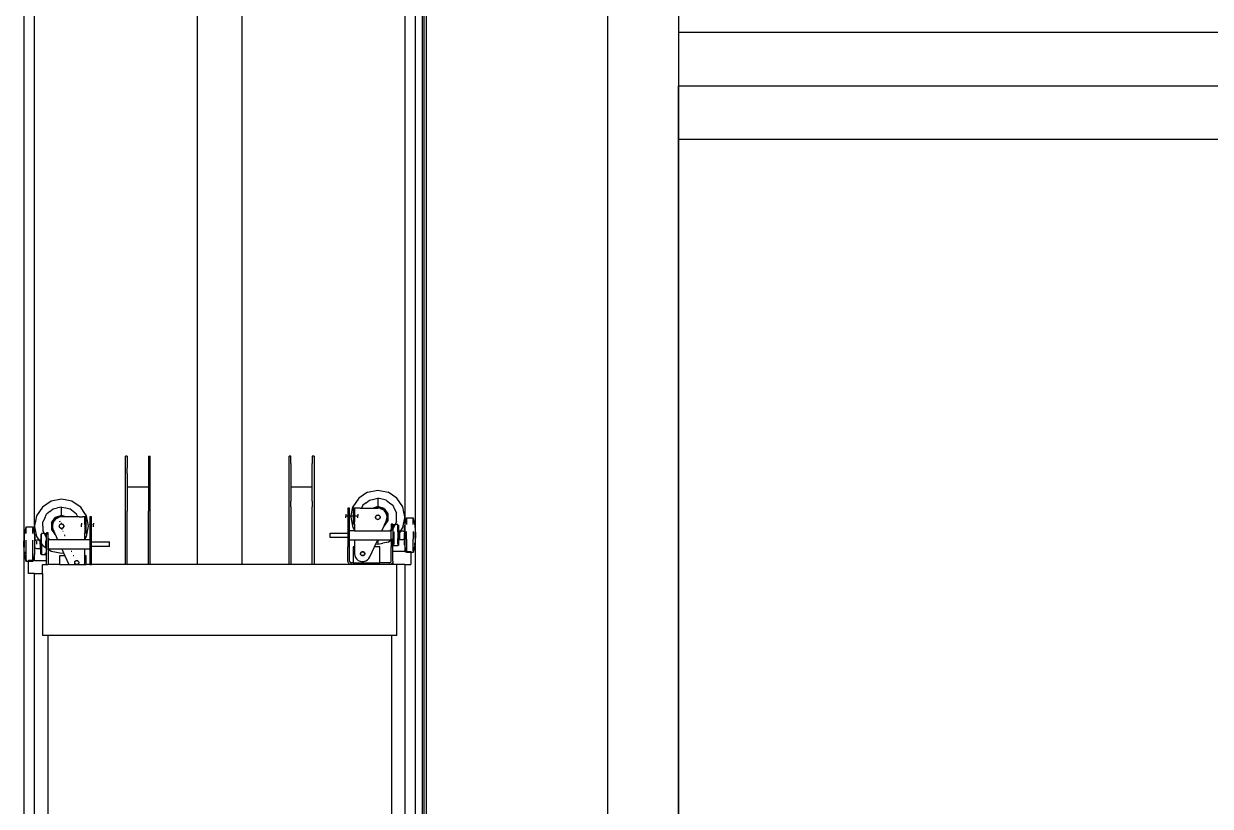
# Model space of a CAD drawing. Header units: millimetres. Extents: x 90964 to 877642, y 656808 to 1438307.
# Drawn here: x 826780 to 830127, y 1181845 to 1184052 of the extents above; entities that cross this region are included whole.
import ezdxf

# ---------------------------------------------------------------- set-up
doc = ezdxf.new("R2010")
doc.units = ezdxf.units.MM
doc.header["$LTSCALE"] = 300
doc.layers.add('ProfileEdges', color=7, linetype='Continuous')
doc.layers.add('SectionCutEdges', color=7, linetype='Continuous')

msp = doc.modelspace()

# ---------------------------------------------------------------- linework, layer by layer
at = {"color": 251}
for p, q in [((826780.6, 1182592.4), (826780.6, 1189051)), ((827884.6, 1182617.6), (827884.6, 1189051)), ((826810.6, 1182636.3), (826810.6, 1188726.5)), ((827269.2, 1188726.5), (827269.2, 1182526.5)), ((827396.2, 1182526.5), (827396.2, 1188726.5)), ((827854.6, 1188726.5), (827854.6, 1182661.5)), ((827905, 1181026.5), (827905, 1188726.5)), ((827909.3, 1181026.5), (827909.3, 1188726.5)), ((827916.3, 1181026.5), (827916.3, 1188726.5)), ((827066.7, 1182526.5), (827066.7, 1182832.1)), ((827071.7, 1182832.1), (827066.7, 1182832.1)), ((827071.7, 1182832.1), (827071.7, 1182811.7)), ((827131.7, 1182832.1), (827136.7, 1182832.1)), ((827131.7, 1182832.1), (827131.7, 1182811.7)), ((827136.7, 1182526.5), (827136.7, 1182832.1)), ((827528.7, 1182526.5), (827528.7, 1182832.1)), ((827533.7, 1182832.1), (827528.7, 1182832.1)), ((827533.7, 1182811.7), (827533.7, 1182832.1)), ((827598.7, 1182832.1), (827593.7, 1182832.1)), ((827593.7, 1182832.1), (827593.7, 1182811.7)), ((827598.7, 1182832.1), (827598.7, 1182526.5)), ((827071.7, 1182811.7), (827071.7, 1182799.4)), ((827071.7, 1182783.3), (827071.7, 1182799.4)), ((827131.7, 1182811.7), (827131.7, 1182799.4)), ((827131.7, 1182799.4), (827131.7, 1182783.3)), ((827533.7, 1182811.7), (827533.7, 1182799.4)), ((827533.7, 1182799.4), (827533.7, 1182783.3)), ((827593.7, 1182799.4), (827593.7, 1182811.7)), ((827593.7, 1182783.3), (827593.7, 1182799.4)), ((827071.7, 1182783.3), (827071.7, 1182764.6)), ((827071.7, 1182764.6), (827071.7, 1182744.5)), ((827131.7, 1182783.3), (827131.7, 1182764.6)), ((827131.7, 1182764.6), (827131.7, 1182744.5)), ((827533.7, 1182783.3), (827533.7, 1182764.6)), ((827533.7, 1182764.6), (827533.7, 1182744.5)), ((827593.7, 1182764.6), (827593.7, 1182783.3)), ((827593.7, 1182744.5), (827593.7, 1182764.6)), ((827131.7, 1182744.5), (827071.7, 1182744.5)), ((827071.7, 1182744.5), (827071.7, 1182724.4)), ((827131.7, 1182744.5), (827131.7, 1182724.4)), ((827533.7, 1182744.5), (827533.7, 1182724.4)), ((827593.7, 1182744.5), (827533.7, 1182744.5)), ((827593.7, 1182724.4), (827593.7, 1182744.5)), ((827749.6, 1182730.3), (827737.2, 1182722)), ((827749.6, 1182730.3), (827778.8, 1182736.1)), ((827778.8, 1182736.1), (827807.9, 1182730.3)), ((827820.3, 1182722), (827807.9, 1182730.3)), ((826845, 1182696.8), (826832.7, 1182688.6)), ((826857.4, 1182705.1), (826845, 1182696.8)), ((826886.5, 1182710.9), (826857.4, 1182705.1)), ((826901.1, 1182708), (826886.5, 1182710.9)), ((826915.7, 1182705.1), (826901.1, 1182708)), ((826928.1, 1182696.8), (826915.7, 1182705.1)), ((826940.4, 1182688.6), (826928.1, 1182696.8)), ((827071.7, 1182724.4), (827071.7, 1182705.7)), ((827071.7, 1182705.7), (827071.7, 1182689.7)), ((827131.7, 1182724.4), (827131.7, 1182705.7)), ((827131.7, 1182705.7), (827131.7, 1182689.7)), ((827533.7, 1182724.4), (827533.7, 1182705.7)), ((827533.7, 1182689.7), (827533.7, 1182705.7)), ((827593.7, 1182705.7), (827593.7, 1182724.4)), ((827593.7, 1182705.7), (827593.7, 1182689.7)), ((827716.6, 1182701.4), (827708.4, 1182689)), ((827724.9, 1182713.7), (827716.6, 1182701.4)), ((827737.2, 1182722), (827724.9, 1182713.7)), ((827746, 1182701), (827736.6, 1182693.5)), ((827746, 1182701), (827755.3, 1182708.5)), ((827755.3, 1182708.5), (827767.1, 1182711.2)), ((827767.1, 1182711.2), (827778.8, 1182713.8)), ((827790.5, 1182711.2), (827778.8, 1182713.8)), ((827778.8, 1182713.8), (827778.8, 1182690)), ((827802.2, 1182708.5), (827790.5, 1182711.2)), ((827802.2, 1182708.5), (827811.6, 1182701)), ((827811.6, 1182701), (827821, 1182693.5)), ((827832.7, 1182713.7), (827820.3, 1182722)), ((827840.9, 1182701.4), (827832.7, 1182713.7)), ((827849.2, 1182689), (827840.9, 1182701.4)), ((826816.1, 1182663.9), (826813.2, 1182649.3)), ((826824.4, 1182676.2), (826816.1, 1182663.9)), ((826832.7, 1182688.6), (826824.4, 1182676.2)), ((826839.1, 1182657.5), (826844.3, 1182668.4)), ((826853.7, 1182675.8), (826844.3, 1182668.4)), ((826853.7, 1182675.8), (826863.1, 1182683.3)), ((826863.1, 1182683.3), (826874.8, 1182686)), ((826886.5, 1182664.9), (826868.8, 1182659.1)), ((826869.7, 1182657.9), (826886.5, 1182663.4)), ((826886.5, 1182662.2), (826870.4, 1182657)), ((826886.5, 1182688.7), (826874.8, 1182686)), ((826886.5, 1182688.7), (826898.3, 1182686)), ((826886.5, 1182664.9), (826886.5, 1182688.7)), ((826886.5, 1182663.4), (826886.5, 1182664.9)), ((826899.3, 1182660.7), (826886.5, 1182664.9)), ((826886.5, 1182662.2), (826886.5, 1182663.4)), ((826894.7, 1182660.7), (826886.5, 1182663.4)), ((826891.2, 1182660.7), (826886.5, 1182662.2)), ((826886.5, 1182660.7), (826886.5, 1182662.2)), ((826898.3, 1182686), (826910, 1182683.3)), ((826919.4, 1182675.8), (826910, 1182683.3)), ((826928.7, 1182668.4), (826919.4, 1182675.8)), ((826932.4, 1182660.7), (826928.7, 1182668.4)), ((826948.7, 1182676.2), (826940.4, 1182688.6)), ((826956.9, 1182663.9), (826948.7, 1182676.2)), ((826961.6, 1182640.7), (826956.9, 1182663.9)), ((827071.7, 1182689.7), (827071.7, 1182677.3)), ((827071.7, 1182526.5), (827071.7, 1182677.3)), ((827131.7, 1182689.7), (827131.7, 1182677.3)), ((827131.7, 1182526.5), (827131.7, 1182677.3)), ((827533.7, 1182689.7), (827533.7, 1182677.3)), ((827533.7, 1182677.3), (827533.7, 1182526.5)), ((827593.7, 1182677.3), (827593.7, 1182689.7)), ((827593.7, 1182526.5), (827593.7, 1182677.3)), ((827688.3, 1182668.3), (827688.3, 1182664.6)), ((827688.3, 1182664.6), (827688.3, 1182663.3)), ((827694.4, 1182663.3), (827688.3, 1182663.3)), ((827688.3, 1182658.3), (827688.3, 1182663.3)), ((827694.4, 1182685.9), (827694.4, 1182664.6)), ((827699.2, 1182685.9), (827694.4, 1182685.9)), ((827694.4, 1182663.3), (827694.4, 1182664.6)), ((827699.2, 1182663.3), (827694.4, 1182663.3)), ((827694.4, 1182663.3), (827694.4, 1182615.4)), ((827699.2, 1182664.6), (827699.2, 1182685.9)), ((827699.2, 1182664.6), (827699.2, 1182663.3)), ((827699.2, 1182621.8), (827699.2, 1182663.3)), ((827703.2, 1182663.3), (827699.2, 1182663.3)), ((827703.2, 1182663.3), (827702.6, 1182659.9)), ((827709.3, 1182663.3), (827703.2, 1182663.3)), ((827703.5, 1182664.6), (827708.4, 1182689)), ((827713.3, 1182685.9), (827709.3, 1182685.9)), ((827709.3, 1182685.9), (827709.3, 1182664.6)), ((827709.3, 1182664.6), (827709.3, 1182663.3)), ((827709.3, 1182663.3), (827709.3, 1182645.8)), ((827713.3, 1182663.3), (827709.3, 1182663.3)), ((827728.9, 1182685.9), (827713.3, 1182685.9)), ((827713.3, 1182685.9), (827713.3, 1182664.6)), ((827713.3, 1182664.6), (827713.3, 1182663.3)), ((827713.3, 1182663.3), (827713.3, 1182646.2)), ((827722.7, 1182663.3), (827713.3, 1182663.3)), ((827722.7, 1182668.3), (827722.7, 1182664.6)), ((827722.7, 1182663.3), (827722.7, 1182664.6)), ((827722.7, 1182658.3), (827722.7, 1182663.3)), ((827728.9, 1182685.9), (827732.9, 1182685.9)), ((827736.6, 1182693.5), (827732.9, 1182685.9)), ((827732.9, 1182685.9), (827766, 1182685.9)), ((827778.8, 1182690), (827766, 1182685.9)), ((827766, 1182685.9), (827770.6, 1182685.9)), ((827778.8, 1182688.5), (827770.6, 1182685.9)), ((827770.6, 1182685.9), (827774.1, 1182685.9)), ((827772.4, 1182659.9), (827772.6, 1182661.5)), ((827772.6, 1182661.5), (827773.3, 1182663)), ((827778.8, 1182666.2), (827773.3, 1182663)), ((827773.3, 1182663), (827774.3, 1182664.3)), ((827773.3, 1182656.7), (827773.3, 1182663)), ((827778.8, 1182687.4), (827774.1, 1182685.9)), ((827774.1, 1182685.9), (827778.8, 1182685.9)), ((827774.3, 1182664.3), (827775.6, 1182665.4)), ((827775.6, 1182665.4), (827777.1, 1182666)), ((827777.1, 1182666), (827778.8, 1182666.2)), ((827778.8, 1182690), (827778.8, 1182688.5)), ((827796.5, 1182684.2), (827778.8, 1182690)), ((827778.8, 1182688.5), (827778.8, 1182687.4)), ((827795.6, 1182683), (827778.8, 1182688.5)), ((827778.8, 1182687.4), (827778.8, 1182685.9)), ((827785.2, 1182685), (827778.8, 1182685.9)), ((827780.4, 1182666), (827778.8, 1182666.2)), ((827784.3, 1182663), (827778.8, 1182666.2)), ((827780.4, 1182666), (827781.9, 1182665.4)), ((827781.9, 1182665.4), (827783.3, 1182664.3)), ((827783.3, 1182664.3), (827784.3, 1182663)), ((827784.3, 1182663), (827784.9, 1182661.5)), ((827784.3, 1182663), (827784.3, 1182656.7)), ((827784.9, 1182661.5), (827785.1, 1182659.9)), ((827785.2, 1182685), (827791.2, 1182682.7)), ((827796.5, 1182678.9), (827791.2, 1182682.7)), ((827795.6, 1182683), (827806, 1182668.7)), ((827796.5, 1182684.2), (827807.4, 1182669.2)), ((827800.6, 1182673.9), (827796.5, 1182678.9)), ((827803.4, 1182668.1), (827800.6, 1182673.9)), ((827804.7, 1182661.7), (827803.4, 1182668.1)), ((827804.4, 1182655.2), (827804.7, 1182661.7)), ((827806, 1182651), (827806, 1182668.7)), ((827807.4, 1182669.2), (827807.4, 1182650.5)), ((827821, 1182693.5), (827826.2, 1182682.7)), ((827826.2, 1182682.7), (827831.4, 1182671.9)), ((827831.4, 1182659.9), (827831.4, 1182671.9)), ((827852.1, 1182674.4), (827849.2, 1182689)), ((827854.6, 1182661.5), (827852.1, 1182674.4)), ((827855, 1182659.9), (827854.6, 1182661.5)), ((826782.2, 1182610.8), (826786.9, 1182632.9)), ((826786.9, 1182632.9), (826805.9, 1182632.9)), ((826786.9, 1182628.1), (826786.9, 1182632.9)), ((826786.9, 1182614.5), (826786.9, 1182628.1)), ((826805.9, 1182632.9), (826810.6, 1182610.8)), ((826805.9, 1182632.9), (826805.9, 1182628.1)), ((826805.9, 1182614.5), (826805.9, 1182628.1)), ((826810.6, 1182636.3), (826810.3, 1182634.7)), ((826810.3, 1182634.7), (826810.6, 1182633.1)), ((826813.2, 1182649.3), (826810.6, 1182636.3)), ((826810.6, 1182633.1), (826810.6, 1182634.7)), ((826810.6, 1182633.1), (826813.2, 1182620.1)), ((826810.6, 1182610.8), (826810.6, 1182633.1)), ((826839.1, 1182657.5), (826833.9, 1182646.7)), ((826833.9, 1182634.7), (826833.9, 1182646.7)), ((826833.9, 1182634.7), (826833.9, 1182622.7)), ((826857.9, 1182644), (826868.8, 1182659.1)), ((826857.9, 1182644), (826857.9, 1182625.4)), ((826869.7, 1182657.9), (826859.3, 1182643.6)), ((826859.3, 1182625.8), (826859.3, 1182643.6)), ((826860.4, 1182643.2), (826870.4, 1182657)), ((826860.4, 1182643.2), (826860.4, 1182626.2)), ((826861.9, 1182642.9), (826860.6, 1182636.6)), ((826860.6, 1182636.6), (826861, 1182630.1)), ((826861, 1182630.1), (826862.9, 1182623.9)), ((826864.7, 1182648.8), (826861.9, 1182642.9)), ((826868.8, 1182653.7), (826864.7, 1182648.8)), ((826874.1, 1182657.5), (826868.8, 1182653.7)), ((826874.1, 1182657.5), (826880.1, 1182659.9)), ((826886.5, 1182660.7), (826880.1, 1182659.9)), ((826880.2, 1182634.7), (826880.4, 1182636.3)), ((826880.4, 1182633.1), (826880.2, 1182634.7)), ((826880.3, 1182647.9), (826883.7, 1182649.3)), ((826880.4, 1182636.3), (826881, 1182637.9)), ((826881, 1182631.5), (826880.4, 1182633.1)), ((826886.5, 1182641.1), (826881, 1182637.9)), ((826881, 1182637.9), (826882.1, 1182639.2)), ((826881, 1182631.5), (826881, 1182637.9)), ((826882.1, 1182630.2), (826881, 1182631.5)), ((826881, 1182631.5), (826886.5, 1182628.4)), ((826882.1, 1182639.2), (826883.4, 1182640.2)), ((826883.4, 1182629.2), (826882.1, 1182630.2)), ((826883.4, 1182640.2), (826884.9, 1182640.8)), ((826884.9, 1182628.6), (826883.4, 1182629.2)), ((826885.9, 1182642.8), (826884.2, 1182641.9)), ((826886.5, 1182641.1), (826884.9, 1182640.8)), ((826886.5, 1182628.4), (826884.9, 1182628.6)), ((826891.2, 1182660.7), (826886.5, 1182660.7)), ((826886.5, 1182641.1), (826888.2, 1182640.8)), ((826892, 1182637.9), (826886.5, 1182641.1)), ((826886.5, 1182628.4), (826892, 1182631.5)), ((826886.5, 1182628.4), (826888.2, 1182628.6)), ((826888.2, 1182640.8), (826889.7, 1182640.2)), ((826889.7, 1182629.2), (826888.2, 1182628.6)), ((826889.7, 1182640.2), (826891, 1182639.2)), ((826891, 1182630.2), (826889.7, 1182629.2)), ((826891, 1182639.2), (826892, 1182637.9)), ((826892, 1182631.5), (826891, 1182630.2)), ((826894.7, 1182660.7), (826891.2, 1182660.7)), ((826892, 1182637.9), (826892.7, 1182636.3)), ((826892, 1182637.9), (826892, 1182631.5)), ((826892.7, 1182633.1), (826892, 1182631.5)), ((826892.7, 1182636.3), (826892.9, 1182634.7)), ((826892.9, 1182634.7), (826892.7, 1182633.1)), ((826899.3, 1182660.7), (826894.7, 1182660.7)), ((826932.4, 1182660.7), (826899.3, 1182660.7)), ((826936.4, 1182660.7), (826932.4, 1182660.7)), ((826936.4, 1182660.7), (826945.5, 1182660.7)), ((826942.6, 1182643.2), (826942.6, 1182640.7)), ((826942.6, 1182640.7), (826942.6, 1182639.5)), ((826942.6, 1182633.2), (826942.6, 1182639.5)), ((826952, 1182660.7), (826945.5, 1182660.7)), ((826956, 1182660.7), (826952, 1182660.7)), ((826952, 1182640.7), (826952, 1182660.7)), ((826952, 1182639.5), (826952, 1182640.7)), ((826952, 1182639.5), (826952, 1182615.7)), ((826956, 1182640.7), (826956, 1182660.7)), ((826956, 1182639.5), (826956, 1182640.7)), ((826956, 1182615.7), (826956, 1182639.5)), ((826956.9, 1182605.5), (826962.8, 1182634.7)), ((826962.8, 1182634.7), (826961.8, 1182639.5)), ((826966.1, 1182660.7), (826966.1, 1182640.7)), ((826970.9, 1182660.7), (826966.1, 1182660.7)), ((826966.1, 1182639.5), (826966.1, 1182640.7)), ((826966.1, 1182639.5), (826966.1, 1182596.6)), ((826970.9, 1182640.7), (826970.9, 1182660.7)), ((826970.9, 1182640.7), (826970.9, 1182639.5)), ((826970.9, 1182590.3), (826970.9, 1182639.5)), ((826977, 1182643.2), (826977, 1182640.7)), ((826977, 1182639.5), (826977, 1182640.7)), ((826977, 1182633.2), (826977, 1182639.5)), ((827702.6, 1182659.9), (827705.5, 1182645.3)), ((827705.5, 1182645.3), (827708.4, 1182630.7)), ((827708.4, 1182630.7), (827713.3, 1182623.3)), ((827709.3, 1182640.8), (827709.3, 1182645.8)), ((827713.3, 1182640.8), (827709.3, 1182640.8)), ((827713.3, 1182640.8), (827713.3, 1182646.2)), ((827713.3, 1182640.8), (827713.3, 1182635.4)), ((827713.3, 1182635.4), (827713.3, 1182623.3)), ((827772.6, 1182658.2), (827772.4, 1182659.9)), ((827773.3, 1182656.7), (827772.6, 1182658.2)), ((827774.3, 1182655.4), (827773.3, 1182656.7)), ((827773.3, 1182656.7), (827778.8, 1182653.5)), ((827775.6, 1182654.4), (827774.3, 1182655.4)), ((827777.1, 1182653.7), (827775.6, 1182654.4)), ((827778.8, 1182653.5), (827777.1, 1182653.7)), ((827778.8, 1182653.5), (827784.3, 1182656.7)), ((827780.4, 1182653.7), (827778.8, 1182653.5)), ((827781.9, 1182654.4), (827780.4, 1182653.7)), ((827783.3, 1182655.4), (827781.9, 1182654.4)), ((827784.3, 1182656.7), (827783.3, 1182655.4)), ((827784.9, 1182658.2), (827784.3, 1182656.7)), ((827785.1, 1182659.9), (827784.9, 1182658.2)), ((827790, 1182621.8), (827796.2, 1182635.4)), ((827796.2, 1182635.4), (827798.7, 1182640.9)), ((827796.2, 1182635.4), (827796.5, 1182635.5)), ((827807.4, 1182650.5), (827796.5, 1182635.5)), ((827806, 1182651), (827798.7, 1182640.9)), ((827798.7, 1182640.9), (827802.4, 1182649.1)), ((827802.4, 1182649.1), (827804.4, 1182655.2)), ((827821.1, 1182640.8), (827816.4, 1182640.8)), ((827816.4, 1182640.8), (827816.4, 1182624.8)), ((827821.1, 1182636.4), (827821.1, 1182640.8)), ((827827.2, 1182639.2), (827821.1, 1182626.5)), ((827821.1, 1182636.4), (827822, 1182638.4)), ((827821.1, 1182626.5), (827821.1, 1182636.4)), ((827822, 1182638.4), (827824, 1182639.2)), ((827824, 1182639.2), (827827.2, 1182639.2)), ((827824, 1182639.2), (827824, 1182633.5)), ((827831.4, 1182647.8), (827827.2, 1182639.2)), ((827835.4, 1182639.2), (827827.2, 1182639.2)), ((827831.4, 1182647.8), (827831.4, 1182659.9)), ((827835.4, 1182637.5), (827835.4, 1182639.2)), ((827835.4, 1182637.5), (827837, 1182637.5)), ((827835.4, 1182618.4), (827835.4, 1182637.5)), ((827837, 1182637.5), (827837, 1182619.7)), ((827843.2, 1182621.8), (827849.2, 1182630.7)), ((827849.2, 1182630.7), (827854.6, 1182658.2)), ((827853.8, 1182635.9), (827854.7, 1182635.9)), ((827853.8, 1182619), (827853.8, 1182635.9)), ((827854.6, 1182658.2), (827855, 1182659.9)), ((827854.6, 1182659.9), (827854.6, 1182658.2)), ((827854.6, 1182658.2), (827854.7, 1182635.9)), ((827854.7, 1182635.9), (827859.4, 1182658.1)), ((827854.7, 1182635.9), (827854.7, 1182582.2)), ((827859.4, 1182658.1), (827878.4, 1182658.1)), ((827859.4, 1182658.1), (827859.4, 1182653.2)), ((827859.4, 1182653.2), (827859.4, 1182639.6)), ((827878.4, 1182658.1), (827883.1, 1182635.9)), ((827878.4, 1182653.2), (827878.4, 1182658.1)), ((827878.4, 1182639.6), (827878.4, 1182653.2)), ((827883.1, 1182635.9), (827884, 1182635.9)), ((827883.1, 1182635.9), (827883.1, 1182630.8)), ((827884, 1182635.9), (827884, 1182617.6)), ((826781.3, 1182610.8), (826782.2, 1182610.8)), ((826781.3, 1182610.8), (826781.3, 1182592.4)), ((826782.2, 1182605.6), (826782.2, 1182610.8)), ((826786.9, 1182573), (826786.9, 1182594.8)), ((826805.9, 1182573), (826805.9, 1182594.8)), ((826810.7, 1182610.8), (826810.6, 1182610.8)), ((826810.7, 1182610.8), (826811.5, 1182610.8)), ((826810.7, 1182557.1), (826810.7, 1182610.8)), ((826811.5, 1182610.8), (826811.5, 1182593.8)), ((826811.5, 1182593.8), (826817.1, 1182596.6)), ((826813.2, 1182620.1), (826816.1, 1182605.5)), ((826816.1, 1182605.5), (826822.1, 1182596.6)), ((826817.1, 1182596.6), (826822.1, 1182596.6)), ((826822.1, 1182596.6), (826825.8, 1182596.6)), ((826824.6, 1182592.9), (826822.1, 1182596.6)), ((826825.8, 1182596.6), (826825.8, 1182594.5)), ((826825.8, 1182594.5), (826825.8, 1182592.9)), ((826825.8, 1182594.5), (826828.3, 1182594.5)), ((826828.3, 1182612.4), (826830, 1182612.4)), ((826828.3, 1182612.4), (826828.3, 1182594.5)), ((826828.3, 1182594.5), (826828.3, 1182587.3)), ((826838.1, 1182614.1), (826830, 1182614.1)), ((826830, 1182614.1), (826830, 1182612.4)), ((826830, 1182584.9), (826830, 1182612.4)), ((826838.1, 1182614.1), (826833.9, 1182622.7)), ((826838.1, 1182614.1), (826841.3, 1182614.1)), ((826844.2, 1182601.4), (826838.1, 1182614.1)), ((826841.3, 1182614.1), (826843.3, 1182613.2)), ((826841.3, 1182614.1), (826841.3, 1182608.3)), ((826843.3, 1182613.2), (826844.2, 1182611.2)), ((826849, 1182615.7), (826844.2, 1182615.7)), ((826844.2, 1182615.7), (826844.2, 1182611.2)), ((826844.2, 1182601.4), (826844.2, 1182611.2)), ((826844.2, 1182573.1), (826844.2, 1182601.4)), ((826848.8, 1182571.2), (826848.8, 1182596.6)), ((826848.8, 1182596.6), (826849, 1182596.6)), ((826849, 1182599.6), (826849, 1182615.7)), ((826849, 1182599.6), (826850.5, 1182599.6)), ((826849, 1182597.4), (826849, 1182599.6)), ((826849, 1182596.6), (826849, 1182597.4)), ((826849, 1182597.4), (826849.9, 1182596.6)), ((826849.9, 1182596.6), (826849, 1182596.6)), ((826849, 1182596.6), (826849, 1182571.2)), ((826850.5, 1182596.6), (826849.9, 1182596.6)), ((826850.5, 1182599.6), (826850.5, 1182596.6)), ((826875.3, 1182596.6), (826850.5, 1182596.6)), ((826857.9, 1182625.4), (826868.8, 1182610.3)), ((826859.3, 1182625.8), (826866.6, 1182615.8)), ((826860.4, 1182626.2), (826864.3, 1182620.8)), ((826862.9, 1182623.9), (826864.3, 1182620.8)), ((826864.3, 1182620.8), (826866.6, 1182615.8)), ((826866.6, 1182615.8), (826869.1, 1182610.2)), ((826868.8, 1182610.3), (826869.1, 1182610.2)), ((826869.1, 1182610.2), (826875.3, 1182596.6)), ((826899.9, 1182596.6), (826875.3, 1182596.6)), ((826887.3, 1182626.6), (826888.7, 1182627.4)), ((826889.9, 1182620.4), (826891.4, 1182621)), ((826894.4, 1182609.7), (826895.9, 1182610.2)), ((826894.8, 1182608.7), (826896.3, 1182609.2)), ((826896.9, 1182607.9), (826895.4, 1182607.4)), ((826895.4, 1182607.4), (826895.4, 1182607.4)), ((826901.6, 1182596.6), (826899.9, 1182596.6)), ((826952, 1182596.6), (826901.6, 1182596.6)), ((826952, 1182615.7), (826956, 1182615.7)), ((826952, 1182598.2), (826952, 1182615.7)), ((826952, 1182598.2), (826956.9, 1182605.5)), ((826952, 1182596.6), (826952, 1182598.2)), ((826966.1, 1182596.6), (826952, 1182596.6)), ((826966.1, 1182596.6), (826966.1, 1182571.2)), ((827643.8, 1182615.4), (827694.4, 1182615.4)), ((827643.8, 1182602.7), (827643.8, 1182615.4)), ((827694.4, 1182602.7), (827643.8, 1182602.7)), ((827694.4, 1182615.4), (827699.2, 1182615.4)), ((827694.4, 1182615.4), (827694.4, 1182602.7)), ((827694.4, 1182602.7), (827694.4, 1182576.3)), ((827699.2, 1182602.7), (827694.4, 1182602.7)), ((827713.3, 1182621.8), (827699.2, 1182621.8)), ((827699.2, 1182615.4), (827699.2, 1182621.8)), ((827699.2, 1182602.7), (827699.2, 1182615.4)), ((827699.2, 1182596.4), (827699.2, 1182602.7)), ((827699.2, 1182576.3), (827699.2, 1182596.4)), ((827699.2, 1182596.4), (827713.3, 1182596.4)), ((827713.3, 1182623.3), (827713.3, 1182621.8)), ((827713.3, 1182621.8), (827783, 1182621.8)), ((827713.3, 1182596.4), (827713.3, 1182576.3)), ((827713.3, 1182596.4), (827764.9, 1182596.4)), ((827764.9, 1182596.4), (827778.4, 1182596.4)), ((827773.1, 1182584.8), (827778.4, 1182596.4)), ((827778.4, 1182596.4), (827778.8, 1182596.4)), ((827778.8, 1182596.4), (827778.8, 1182583.6)), ((827778.8, 1182596.4), (827785.9, 1182596.4)), ((827783, 1182621.8), (827790, 1182621.8)), ((827785.9, 1182596.4), (827792.1, 1182596.4)), ((827790, 1182621.8), (827814.8, 1182621.8)), ((827792.1, 1182596.4), (827801.6, 1182596.4)), ((827801.6, 1182596.4), (827814.8, 1182596.4)), ((827814.8, 1182624.8), (827816.4, 1182624.8)), ((827814.8, 1182621.8), (827814.8, 1182624.8)), ((827814.8, 1182621.8), (827815.4, 1182621.8)), ((827814.8, 1182596.4), (827816.4, 1182596.4)), ((827814.8, 1182594), (827814.8, 1182596.4)), ((827814.8, 1182594), (827816.4, 1182595.1)), ((827815.4, 1182621.8), (827816.4, 1182622.5)), ((827816.4, 1182621.8), (827815.4, 1182621.8)), ((827816.4, 1182624.8), (827816.4, 1182622.5)), ((827816.4, 1182624.8), (827819.1, 1182624.8)), ((827816.4, 1182622.5), (827819.1, 1182624.8)), ((827816.4, 1182621.8), (827816.4, 1182622.5)), ((827816.4, 1182621.8), (827816.5, 1182621.8)), ((827816.4, 1182596.4), (827816.4, 1182621.8)), ((827821.1, 1182598.3), (827816.4, 1182595.1)), ((827816.4, 1182596.4), (827816.5, 1182596.4)), ((827816.4, 1182596.4), (827816.4, 1182595.1)), ((827816.4, 1182595.1), (827816.4, 1182593.4)), ((827816.5, 1182596.4), (827816.5, 1182621.8)), ((827819.1, 1182624.8), (827821, 1182626.2)), ((827821.1, 1182624.8), (827819.1, 1182624.8)), ((827821, 1182626.2), (827821.1, 1182626.5)), ((827821.1, 1182626.5), (827821.1, 1182624.8)), ((827821.1, 1182624.8), (827821.1, 1182598.3)), ((827821.1, 1182598.3), (827824, 1182600.2)), ((827821.1, 1182598.3), (827821.1, 1182593.4)), ((827824, 1182618.4), (827824, 1182600.2)), ((827824, 1182600.2), (827824, 1182599.7)), ((827824, 1182599.7), (827824, 1182584.7)), ((827835.4, 1182618.4), (827835.4, 1182610)), ((827835.4, 1182610), (827837, 1182612.5)), ((827835.4, 1182610), (827835.4, 1182599.7)), ((827835.4, 1182584.7), (827835.4, 1182599.7)), ((827837, 1182619.7), (827839.5, 1182619.7)), ((827837, 1182619.7), (827837, 1182612.5)), ((827837, 1182612.5), (827839.5, 1182616.2)), ((827837, 1182612.5), (827837, 1182598.4)), ((827839.5, 1182598.4), (827837, 1182598.4)), ((827837, 1182598.4), (827837, 1182580.6)), ((827839.5, 1182619.7), (827839.5, 1182621.8)), ((827839.5, 1182621.8), (827843.2, 1182621.8)), ((827843.2, 1182621.8), (827839.5, 1182616.2)), ((827839.5, 1182619.7), (827839.5, 1182616.2)), ((827839.5, 1182616.2), (827839.5, 1182598.4)), ((827839.5, 1182596.4), (827839.5, 1182598.4)), ((827848.2, 1182596.4), (827839.5, 1182596.4)), ((827843.2, 1182621.8), (827848.2, 1182621.8)), ((827848.2, 1182621.8), (827853.8, 1182619)), ((827853.8, 1182599.2), (827848.2, 1182596.4)), ((827853.8, 1182619), (827853.8, 1182614)), ((827853.8, 1182599.2), (827853.8, 1182614)), ((827853.8, 1182582.2), (827853.8, 1182599.2)), ((827859.4, 1182598.2), (827859.4, 1182620)), ((827859.4, 1182598.2), (827859.4, 1182578.5)), ((827878.4, 1182620), (827878.4, 1182598.2)), ((827878.4, 1182578.5), (827878.4, 1182598.2)), ((827884, 1182617.6), (827884.6, 1182617.6)), ((827884, 1182600.6), (827884, 1182617.6)), ((827884.6, 1182600.6), (827884, 1182600.6)), ((827884, 1182600.6), (827884, 1182582.2)), ((827884.6, 1182617.6), (827885.5, 1182617.6)), ((827884.6, 1182600.6), (827884.6, 1182617.6)), ((827885.5, 1182600.6), (827884.6, 1182600.6)), ((827884.6, 1180019.9), (827884.6, 1182600.6)), ((827885.5, 1182600.6), (827885.5, 1182617.6)), ((826779.8, 1182592.4), (826780.6, 1182592.4)), ((826779.8, 1182575.4), (826779.8, 1182592.4)), ((826780.6, 1182575.4), (826779.8, 1182575.4)), ((826780.6, 1182592.4), (826781.3, 1182592.4)), ((826780.6, 1182575.4), (826780.6, 1182592.4)), ((826781.3, 1182575.4), (826780.6, 1182575.4)), ((826780.6, 1180019.9), (826780.6, 1182575.4)), ((826781.3, 1182592.4), (826781.3, 1182575.4)), ((826781.3, 1182557.1), (826781.3, 1182575.4)), ((826782.2, 1182562.2), (826782.2, 1182557.1)), ((826786.9, 1182553.4), (826786.9, 1182573)), ((826805.9, 1182553.4), (826805.9, 1182573)), ((826811.5, 1182574), (826811.5, 1182593.8)), ((826817.1, 1182571.2), (826811.5, 1182574)), ((826811.5, 1182557.1), (826811.5, 1182574)), ((826817.1, 1182583.9), (826817.1, 1182592.9)), ((826825.8, 1182571.2), (826817.1, 1182571.2)), ((826825.8, 1182591.1), (826825.8, 1182592.9)), ((826825.8, 1182591.1), (826828.3, 1182587.3)), ((826825.8, 1182583.9), (826825.8, 1182591.1)), ((826825.8, 1182583.9), (826825.8, 1182573.3)), ((826828.3, 1182573.3), (826825.8, 1182573.3)), ((826825.8, 1182573.3), (826825.8, 1182571.2)), ((826828.3, 1182587.3), (826830, 1182584.9)), ((826828.3, 1182587.3), (826828.3, 1182573.3)), ((826828.3, 1182555.4), (826828.3, 1182573.3)), ((826830, 1182584.9), (826832.7, 1182580.8)), ((826830, 1182584.9), (826830, 1182555.4)), ((826832.7, 1182580.8), (826841.3, 1182575)), ((826841.3, 1182593.2), (826841.3, 1182575)), ((826841.3, 1182575), (826844.2, 1182573.1)), ((826841.3, 1182575), (826841.3, 1182574.6)), ((826844.2, 1182556.6), (826844.2, 1182573.1)), ((826849, 1182571.2), (826848.8, 1182571.2)), ((826849, 1182571.2), (826850.5, 1182571.2)), ((826849, 1182569.9), (826849, 1182571.2)), ((826849, 1182569.9), (826850.5, 1182568.9)), ((826849, 1182568.2), (826849, 1182569.9)), ((826850.5, 1182568.2), (826849, 1182568.2)), ((826849, 1182568.2), (826849, 1182526.5)), ((826850.5, 1182571.2), (826863.7, 1182571.2)), ((826850.5, 1182568.9), (826850.5, 1182571.2)), ((826850.5, 1182568.2), (826850.5, 1182568.9)), ((826850.5, 1182568.9), (826857.4, 1182564.3)), ((826857.4, 1182564.3), (826872, 1182561.4)), ((826863.7, 1182571.2), (826873.2, 1182571.2)), ((826872, 1182561.4), (826886.5, 1182558.5)), ((826873.2, 1182571.2), (826886.9, 1182571.2)), ((826886.9, 1182571.2), (826892.2, 1182559.6)), ((826886.9, 1182571.2), (826910.6, 1182571.2)), ((826910.6, 1182571.2), (826912.3, 1182571.2)), ((826912.3, 1182571.2), (826952, 1182571.2)), ((826913.7, 1182563.9), (826915.2, 1182564.2)), ((826952, 1182551.2), (826952, 1182571.2)), ((826952, 1182571.2), (826966.1, 1182571.2)), ((826966.1, 1182571.2), (826966.1, 1182526.5)), ((826970.9, 1182590.3), (827021.5, 1182590.3)), ((826970.9, 1182577.6), (826970.9, 1182590.3)), ((827021.5, 1182577.6), (826970.9, 1182577.6)), ((826970.9, 1182526.5), (826970.9, 1182577.6)), ((827021.5, 1182577.6), (827021.5, 1182590.3)), ((827699.2, 1182576.3), (827694.4, 1182576.3)), ((827694.4, 1182536.1), (827694.4, 1182576.3)), ((827699.2, 1182536.1), (827699.2, 1182576.3)), ((827713.3, 1182576.3), (827709.3, 1182576.3)), ((827709.3, 1182576.3), (827709.3, 1182531.3)), ((827713.3, 1182576.3), (827713.3, 1182557.2)), ((827730.6, 1182560.2), (827731.5, 1182561.4)), ((827731, 1182559.9), (827731.9, 1182561)), ((827731.5, 1182561.4), (827732.8, 1182562.3)), ((827731.9, 1182561), (827733, 1182561.9)), ((827732.8, 1182562.3), (827734.2, 1182562.9)), ((827733, 1182561.9), (827734.4, 1182562.5)), ((827734.2, 1182562.9), (827735.8, 1182563.2)), ((827734.4, 1182562.5), (827735.8, 1182562.6)), ((827735.8, 1182563.2), (827737.3, 1182562.9)), ((827735.8, 1182562.6), (827737.2, 1182562.5)), ((827737.2, 1182562.5), (827738.5, 1182561.9)), ((827737.3, 1182562.9), (827738.8, 1182562.3)), ((827738.5, 1182561.9), (827739.7, 1182561)), ((827738.8, 1182562.3), (827740, 1182561.4)), ((827739.7, 1182561), (827740.5, 1182559.9)), ((827740, 1182561.4), (827741, 1182560.2)), ((827756.4, 1182548.2), (827769.2, 1182576.3)), ((827769.2, 1182576.3), (827773.1, 1182584.8)), ((827784.3, 1182576.3), (827769.2, 1182576.3)), ((827773.1, 1182584.8), (827778.8, 1182583.6)), ((827778.8, 1182583.6), (827793.3, 1182586.5)), ((827784.3, 1182531.3), (827784.3, 1182576.3)), ((827807.9, 1182589.4), (827793.3, 1182586.5)), ((827807.9, 1182589.4), (827814.8, 1182594)), ((827814.8, 1182593.4), (827814.8, 1182594)), ((827816.4, 1182593.4), (827814.8, 1182593.4)), ((827816.4, 1182593.4), (827816.4, 1182576.3)), ((827821.1, 1182593.4), (827816.4, 1182593.4)), ((827821.1, 1182576.3), (827816.4, 1182576.3)), ((827816.4, 1182536.1), (827816.4, 1182576.3)), ((827821.1, 1182581.8), (827821.1, 1182593.4)), ((827822, 1182579.7), (827821.1, 1182581.8)), ((827821.1, 1182576.3), (827821.1, 1182581.8)), ((827821.1, 1182563), (827821.1, 1182576.3)), ((827821.1, 1182536.1), (827821.1, 1182563)), ((827854.6, 1182563), (827821.1, 1182563)), ((827824, 1182578.9), (827822, 1182579.7)), ((827824, 1182578.9), (827824, 1182584.7)), ((827835.4, 1182578.9), (827824, 1182578.9)), ((827835.4, 1182584.7), (827835.4, 1182580.6)), ((827837, 1182580.6), (827835.4, 1182580.6)), ((827835.4, 1182580.6), (827835.4, 1182578.9)), ((827854.7, 1182582.2), (827853.8, 1182582.2)), ((827854.7, 1182582.2), (827854.6, 1182563)), ((827854.6, 1182563), (827858.7, 1182563)), ((827858.7, 1182563), (827854.7, 1182582.2)), ((827859.4, 1182560.1), (827858.7, 1182563)), ((827858.7, 1182563), (827859.4, 1182563)), ((827859.4, 1182578.5), (827859.4, 1182564.9)), ((827859.4, 1182564.9), (827859.4, 1182563)), ((827859.4, 1182563), (827872, 1182563)), ((827859.4, 1182560.1), (827859.4, 1182563)), ((827872, 1182563), (827872, 1182560.1)), ((827883.1, 1182582.2), (827878.4, 1182560.1)), ((827878.4, 1182564.9), (827878.4, 1182578.5)), ((827878.4, 1182564.9), (827878.4, 1182560.1)), ((827883.1, 1182582.2), (827883.1, 1182587.3)), ((827884, 1182582.2), (827883.1, 1182582.2)), ((826782.2, 1182557.1), (826781.3, 1182557.1)), ((826786.9, 1182534.9), (826782.2, 1182557.1)), ((826786.9, 1182539.8), (826786.9, 1182553.4)), ((826786.9, 1182539.8), (826786.9, 1182534.9)), ((826793.3, 1182534.9), (826786.9, 1182534.9)), ((826793.3, 1182534.9), (826793.3, 1182537.9)), ((826805.9, 1182537.9), (826793.3, 1182537.9)), ((826793.3, 1182501.4), (826793.3, 1182534.9)), ((826805.9, 1182534.9), (826793.3, 1182534.9)), ((826805.9, 1182539.8), (826805.9, 1182553.4)), ((826805.9, 1182539.8), (826805.9, 1182537.9)), ((826806.6, 1182537.9), (826805.9, 1182534.9)), ((826806.6, 1182537.9), (826805.9, 1182537.9)), ((826805.9, 1182534.9), (826805.9, 1182537.9)), ((826810.6, 1182557), (826806.6, 1182537.9)), ((826810.6, 1182537.9), (826806.6, 1182537.9)), ((826810.6, 1182557), (826810.7, 1182557.1)), ((826810.6, 1182537.9), (826810.6, 1182557)), ((826810.6, 1182537.9), (826844.2, 1182537.9)), ((826811.5, 1182557.1), (826810.7, 1182557.1)), ((826830, 1182555.4), (826828.3, 1182555.4)), ((826830, 1182553.8), (826830, 1182555.4)), ((826841.3, 1182553.8), (826830, 1182553.8)), ((826841.3, 1182553.8), (826841.3, 1182559.5)), ((826843.3, 1182554.6), (826841.3, 1182553.8)), ((826844.2, 1182556.6), (826843.3, 1182554.6)), ((826844.2, 1182537.9), (826844.2, 1182556.6)), ((826844.2, 1182526.5), (826844.2, 1182537.9)), ((826896.1, 1182551.2), (826881, 1182551.2)), ((826881, 1182551.2), (826881, 1182526.5)), ((826886.5, 1182558.5), (826892.2, 1182559.6)), ((826892.2, 1182559.6), (826896.1, 1182551.2)), ((826896.1, 1182551.2), (826907.3, 1182526.5)), ((826920.7, 1182551.2), (826919, 1182551.2)), ((826923.5, 1182532), (826923.7, 1182533.6)), ((826923.7, 1182530.4), (826923.5, 1182532)), ((826923.7, 1182533.6), (826924.3, 1182535)), ((826924.3, 1182529), (826923.7, 1182530.4)), ((826924, 1182532), (826924.2, 1182533.4)), ((826924.2, 1182530.6), (826924, 1182532)), ((826924.2, 1182533.4), (826924.8, 1182534.7)), ((826924.8, 1182529.3), (826924.2, 1182530.6)), ((826924.3, 1182535), (826925.3, 1182536.2)), ((826925.3, 1182527.8), (826924.3, 1182529)), ((826924.8, 1182534.7), (826925.6, 1182535.9)), ((826925.6, 1182528.1), (826924.8, 1182529.3)), ((826926.5, 1182537.2), (826925.3, 1182536.2)), ((826926.5, 1182526.8), (826925.3, 1182527.8)), ((826925.6, 1182535.9), (826926.8, 1182536.8)), ((826926.8, 1182527.2), (826925.6, 1182528.1)), ((826926.5, 1182537.2), (826928, 1182537.8)), ((826926.8, 1182536.8), (826928.1, 1182537.3)), ((826928.1, 1182526.7), (826926.8, 1182527.2)), ((826928, 1182537.8), (826929.5, 1182538)), ((826928.1, 1182537.3), (826929.5, 1182537.5)), ((826929.5, 1182538), (826931.1, 1182537.8)), ((826929.5, 1182537.5), (826930.9, 1182537.3)), ((826930.9, 1182537.3), (826932.3, 1182536.8)), ((826932.3, 1182527.2), (826930.9, 1182526.7)), ((826931.1, 1182537.8), (826932.5, 1182537.2)), ((826932.3, 1182536.8), (826933.4, 1182535.9)), ((826933.4, 1182528.1), (826932.3, 1182527.2)), ((826932.5, 1182537.2), (826933.8, 1182536.2)), ((826933.8, 1182527.8), (826932.5, 1182526.8)), ((826933.4, 1182535.9), (826934.3, 1182534.7)), ((826934.3, 1182529.3), (826933.4, 1182528.1)), ((826933.8, 1182536.2), (826934.7, 1182535)), ((826934.7, 1182529), (826933.8, 1182527.8)), ((826934.3, 1182534.7), (826934.8, 1182533.4)), ((826934.8, 1182530.6), (826934.3, 1182529.3)), ((826934.7, 1182535), (826935.3, 1182533.6)), ((826935.3, 1182530.4), (826934.7, 1182529)), ((826934.8, 1182533.4), (826935, 1182532)), ((826935, 1182532), (826934.8, 1182530.6)), ((826935.3, 1182533.6), (826935.5, 1182532)), ((826935.5, 1182532), (826935.3, 1182530.4)), ((826951.4, 1182526.5), (826952, 1182532)), ((826956, 1182551.2), (826952, 1182551.2)), ((826952, 1182532), (826952, 1182551.2)), ((826956, 1182526.5), (826956, 1182551.2)), ((827694.7, 1182533.6), (827694.4, 1182536.1)), ((827695.7, 1182531.3), (827694.7, 1182533.6)), ((827697.2, 1182529.3), (827695.7, 1182531.3)), ((827699.2, 1182527.8), (827697.2, 1182529.3)), ((827699.2, 1182536.1), (827699.4, 1182534.9)), ((827701.5, 1182526.9), (827699.2, 1182527.8)), ((827699.4, 1182534.9), (827699.8, 1182533.7)), ((827699.8, 1182533.7), (827700.6, 1182532.7)), ((827700.6, 1182532.7), (827701.6, 1182531.9)), ((827701.6, 1182531.9), (827702.8, 1182531.5)), ((827702.8, 1182531.5), (827704, 1182531.3)), ((827709.3, 1182531.3), (827704, 1182531.3)), ((827709.3, 1182531.3), (827784.3, 1182531.3)), ((827713.3, 1182557.2), (827714, 1182551.6)), ((827714, 1182551.6), (827716, 1182546.4)), ((827716, 1182546.4), (827719.2, 1182541.9)), ((827719.2, 1182541.9), (827723.5, 1182538.3)), ((827723.5, 1182538.3), (827728.5, 1182535.9)), ((827728.5, 1182535.9), (827734, 1182534.7)), ((827729.8, 1182557.2), (827730, 1182558.7)), ((827730, 1182555.6), (827729.8, 1182557.2)), ((827730, 1182558.7), (827730.6, 1182560.2)), ((827730.6, 1182554.2), (827730, 1182555.6)), ((827730.3, 1182557.2), (827730.5, 1182558.6)), ((827730.5, 1182555.7), (827730.3, 1182557.2)), ((827730.5, 1182558.6), (827731, 1182559.9)), ((827731, 1182554.4), (827730.5, 1182555.7)), ((827731.5, 1182552.9), (827730.6, 1182554.2)), ((827731.9, 1182553.3), (827731, 1182554.4)), ((827732.8, 1182552), (827731.5, 1182552.9)), ((827733, 1182552.4), (827731.9, 1182553.3)), ((827734.2, 1182551.4), (827732.8, 1182552)), ((827734.4, 1182551.8), (827733, 1182552.4)), ((827734, 1182534.7), (827739.5, 1182535)), ((827735.8, 1182551.2), (827734.2, 1182551.4)), ((827735.8, 1182551.7), (827734.4, 1182551.8)), ((827737.2, 1182551.8), (827735.8, 1182551.7)), ((827737.3, 1182551.4), (827735.8, 1182551.2)), ((827738.5, 1182552.4), (827737.2, 1182551.8)), ((827738.8, 1182552), (827737.3, 1182551.4)), ((827739.7, 1182553.3), (827738.5, 1182552.4)), ((827740, 1182552.9), (827738.8, 1182552)), ((827739.5, 1182535), (827744.9, 1182536.6)), ((827740.5, 1182554.4), (827739.7, 1182553.3)), ((827741, 1182554.2), (827740, 1182552.9)), ((827740.5, 1182559.9), (827741.1, 1182558.6)), ((827741.1, 1182555.7), (827740.5, 1182554.4)), ((827741, 1182560.2), (827741.6, 1182558.7)), ((827741.6, 1182555.6), (827741, 1182554.2)), ((827741.1, 1182558.6), (827741.3, 1182557.2)), ((827741.3, 1182557.2), (827741.1, 1182555.7)), ((827741.6, 1182558.7), (827741.8, 1182557.2)), ((827741.8, 1182557.2), (827741.6, 1182555.6)), ((827744.9, 1182536.6), (827749.7, 1182539.5)), ((827749.7, 1182539.5), (827753.6, 1182543.4)), ((827753.6, 1182543.4), (827756.4, 1182548.2)), ((827811.5, 1182531.3), (827784.3, 1182531.3)), ((827811.5, 1182531.3), (827812.8, 1182531.5)), ((827812.8, 1182531.5), (827813.9, 1182531.9)), ((827813.9, 1182531.9), (827814.9, 1182532.7)), ((827816.3, 1182527.8), (827814, 1182526.9)), ((827814.9, 1182532.7), (827815.7, 1182533.7)), ((827815.7, 1182533.7), (827816.2, 1182534.9)), ((827816.2, 1182534.9), (827816.4, 1182536.1)), ((827818.3, 1182529.3), (827816.3, 1182527.8)), ((827819.8, 1182531.3), (827818.3, 1182529.3)), ((827820.8, 1182533.6), (827819.8, 1182531.3)), ((827821.1, 1182536.1), (827820.8, 1182533.6)), ((827821.1, 1182536.1), (827821.1, 1182526.5)), ((827872, 1182560.1), (827859.4, 1182560.1)), ((827872, 1182560.1), (827872, 1182526.5)), ((827878.4, 1182560.1), (827872, 1182560.1)), ((826810.6, 1182501.4), (826793.3, 1182501.4)), ((826810.6, 1181026.5), (826810.6, 1182501.4)), ((826810.6, 1182501.4), (826832.7, 1182501.4)), ((826832.7, 1182501.4), (826832.7, 1182526.5)), ((826832.7, 1182526.5), (826844.2, 1182526.5)), ((826832.7, 1182501.4), (826832.7, 1182326.5)), ((826844.2, 1182526.5), (826849, 1182526.5)), ((826881, 1182526.5), (826849, 1182526.5)), ((826881, 1182526.5), (826907.3, 1182526.5)), ((826907.3, 1182526.5), (826927.2, 1182526.5)), ((826927.2, 1182526.5), (826926.5, 1182526.8)), ((826927.2, 1182526.5), (826929.4, 1182526.5)), ((826929.4, 1182526.5), (826928.1, 1182526.7)), ((826929.4, 1182526.5), (826929.6, 1182526.5)), ((826930.9, 1182526.7), (826929.6, 1182526.5)), ((826929.6, 1182526.5), (826931.9, 1182526.5)), ((826932.5, 1182526.8), (826931.9, 1182526.5)), ((826931.9, 1182526.5), (826951.4, 1182526.5)), ((826951.4, 1182526.5), (826956, 1182526.5)), ((826966.1, 1182526.5), (826956, 1182526.5)), ((826966.1, 1182526.5), (826970.9, 1182526.5)), ((827066.7, 1182526.5), (826970.9, 1182526.5)), ((827071.7, 1182526.5), (827066.7, 1182526.5)), ((827131.7, 1182526.5), (827071.7, 1182526.5)), ((827136.7, 1182526.5), (827131.7, 1182526.5)), ((827269.2, 1182526.5), (827136.7, 1182526.5)), ((827396.2, 1182526.5), (827269.2, 1182526.5)), ((827528.7, 1182526.5), (827396.2, 1182526.5)), ((827533.7, 1182526.5), (827528.7, 1182526.5)), ((827593.7, 1182526.5), (827533.7, 1182526.5)), ((827598.7, 1182526.5), (827593.7, 1182526.5)), ((827704, 1182526.5), (827598.7, 1182526.5)), ((827704, 1182526.5), (827701.5, 1182526.9)), ((827811.5, 1182526.5), (827704, 1182526.5)), ((827814, 1182526.9), (827811.5, 1182526.5)), ((827821.1, 1182526.5), (827811.5, 1182526.5)), ((827832.7, 1182526.5), (827821.1, 1182526.5)), ((827832.7, 1182326.5), (827832.7, 1182526.5)), ((827854.6, 1182526.5), (827832.7, 1182526.5)), ((827854.6, 1182526.5), (827872, 1182526.5)), ((827854.6, 1182526.5), (827854.6, 1181026.5)), ((826847.7, 1182326.5), (826832.7, 1182326.5)), ((826847.7, 1182326.5), (826847.7, 1181026.5)), ((827817.7, 1182326.5), (826847.7, 1182326.5)), ((827832.7, 1182326.5), (827817.7, 1182326.5)), ((827817.7, 1182326.5), (827817.7, 1181245.7))]:
    msp.add_line(p, q, dxfattribs=at)
at = {"layer": 'ProfileEdges'}
for points in [[(828427.2, 1259226.5), (828627.2, 1259226.5), (828627.2, 1181026.5), (828427.2, 1181026.5)], [(831627.1, 1184026.5), (828627.2, 1184026.5), (828627.2, 1183726.5), (831627.1, 1183726.5)]]:
    msp.add_lwpolyline(points, close=True, dxfattribs=at)
at = {"layer": 'SectionCutEdges', "color": 251}
for p, q in [((828427.2, 1181026.5), (828427.2, 1188726.5)), ((828627.2, 1184076.5), (828627.2, 1184026.5)), ((831627.1, 1184026.5), (828627.2, 1184026.5)), ((828627.2, 1184026.5), (828627.2, 1183876.5)), ((828627.2, 1183876.5), (831042.2, 1183876.5)), ((828627.2, 1181126.5), (828627.2, 1183876.5))]:
    msp.add_line(p, q, dxfattribs=at)

doc.saveas('drawing.dxf')
